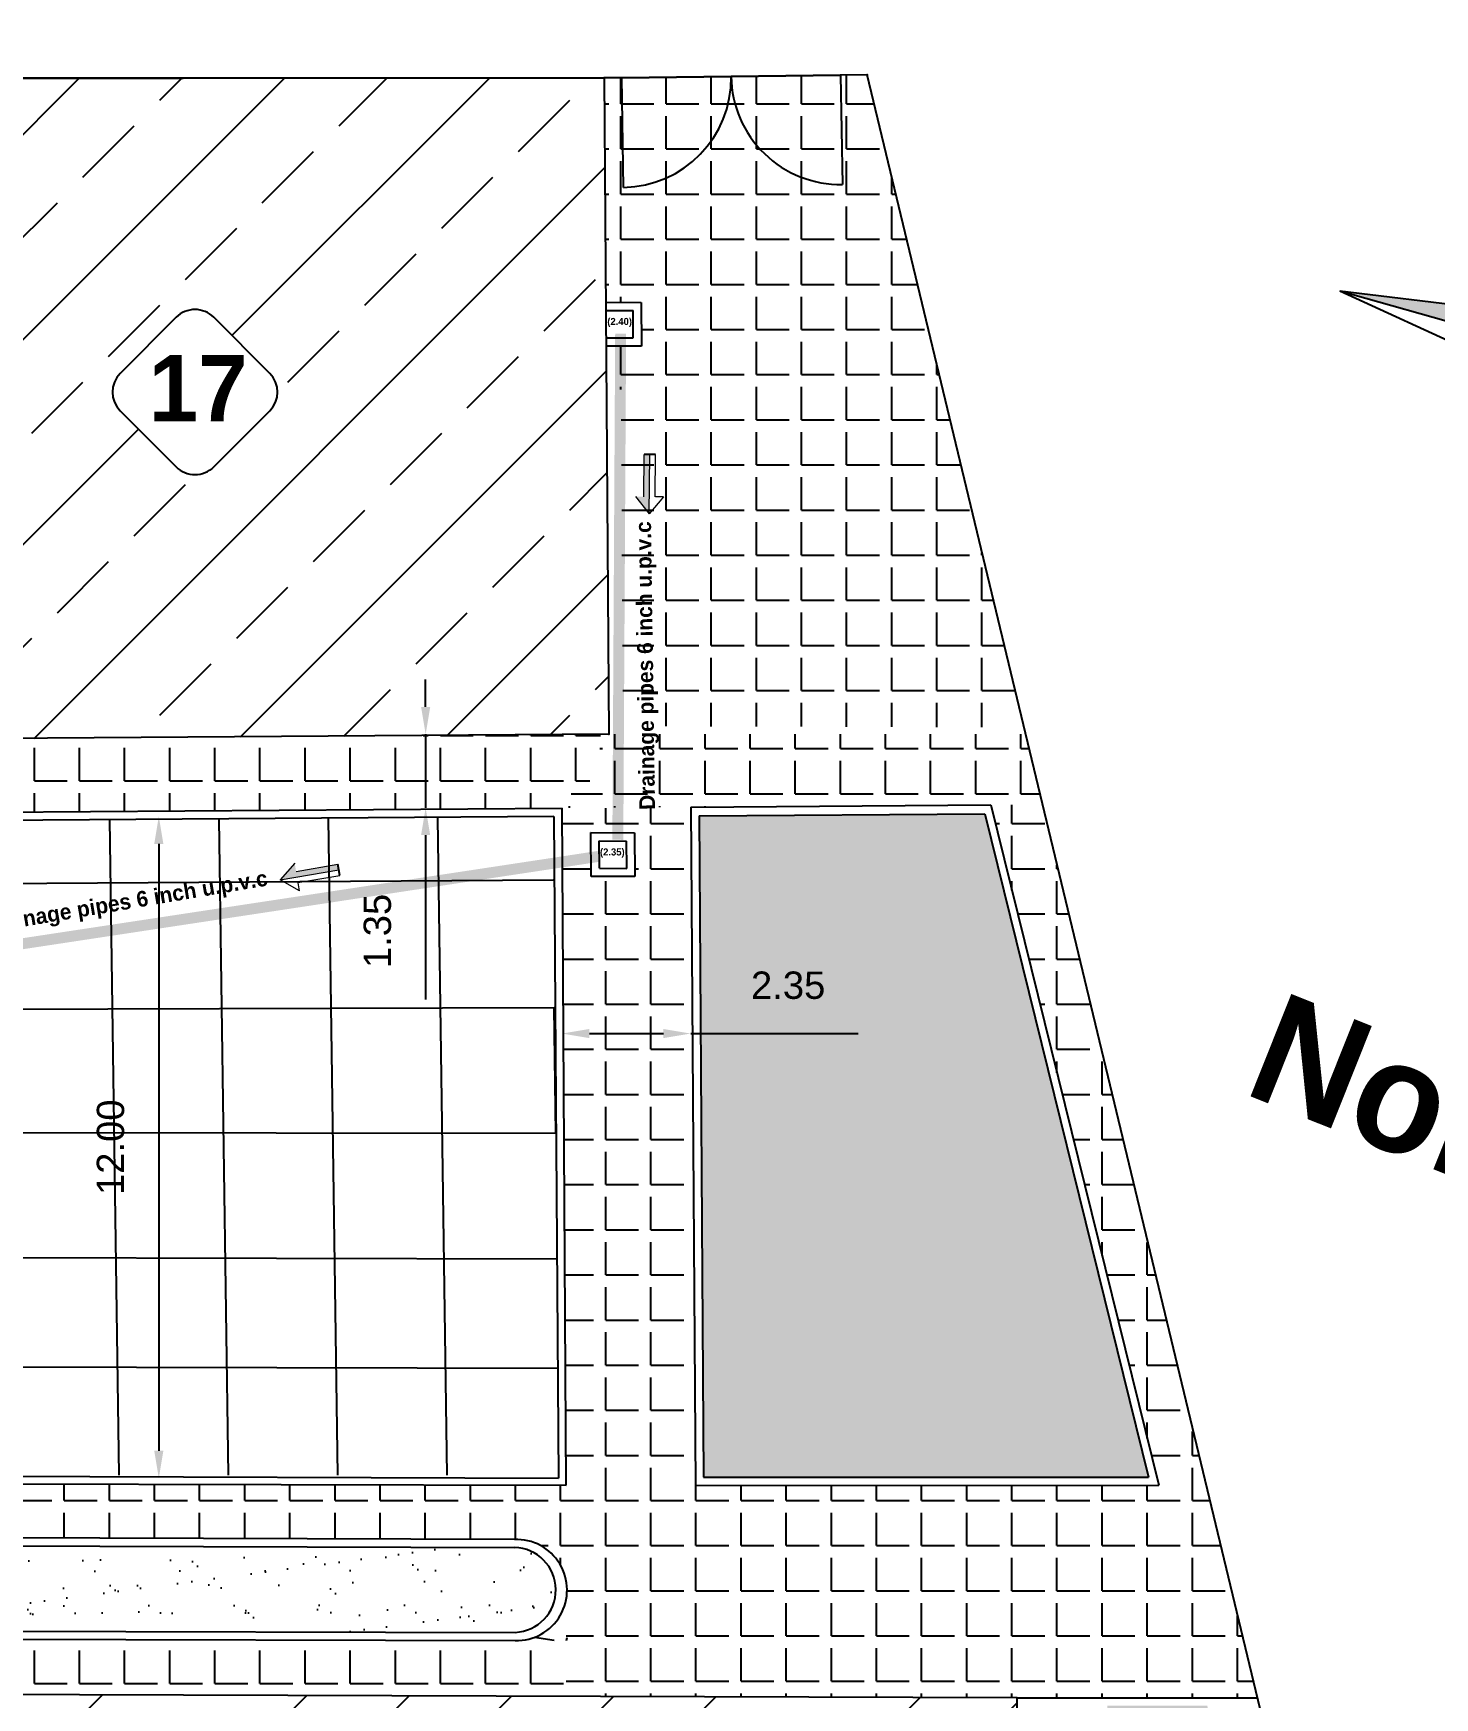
# Model space of a CAD drawing. Header units: inches. Extents: x 17 to 217, y 4 to 204.
# Drawn here: x 121.46 to 147.09, y 152.78 to 183.21 of the extents above; entities that cross this region are included whole.
import ezdxf

# ---------------------------------------------------------------- set-up
doc = ezdxf.new("R2010")
doc.units = ezdxf.units.IN
doc.header["$MEASUREMENT"] = 0
doc.layers.add('LAYER4', color=34, linetype='Continuous')
doc.layers.add('TEXT', color=6, linetype='Continuous')
doc.styles.add('Annotative', font='arial.ttf')
doc.styles.add('ROMANTIC', font='romab___.ttf')
doc.styles.get("Standard").update_dxf_attribs({"font": 'arial.ttf'})
doc.dimstyles.new('basem', dxfattribs={"dimtxt": 1.5, "dimasz": 0.5, "dimexe": 1.25, "dimexo": 0.625, "dimtad": 1, "dimzin": 1, "dimdsep": 46, "dimlunit": 6, "dimtxsty": 'Standard', "dimcen": 0.3, "dimse1": 1, "dimse2": 1, "dimadec": 0, "dimazin": 0, "dimtfac": 1, "dimtmove": 0, "dimatfit": 3, "dimfxl": 1, "dimtolj": 1, "dimtzin": 0, "dimarcsym": 0})
pattern_1 = [(45, (789.454197440889, 129.9865321180204), (-1.873832970144351, 1.873832970144351), []), (45, (791.328030407889, 129.9865321180204), (-1.873832970144351, 1.873832970144351), [1.325, -0.6625])]
pattern_2 = [(0, (-17.94239791815204, -42.48055593086104), (0, 0.8250000000000001), [0.6000000000000001, -0.225]), (90, (-17.94239791815204, -42.48055593086104), (-0.8250000000000001, 5.051668046482833e-17), [0.6000000000000001, -0.225])]
pattern_3 = [(0, (789.454197440889, 129.9865321180204), (0, 0.8250000000000001), [0.6000000000000001, -0.225]), (90, (789.454197440889, 129.9865321180204), (-0.8250000000000001, 5.051668046482833e-17), [0.6000000000000001, -0.225])]

# ---------------------------------------------------------------- blocks, each defined once
blk = doc.blocks.new('*D99')
at = {"color": 0, "lineweight": -2, "transparency": 16777216}
blk.add_line((123.7579906348222, 168.3922650663658), (123.7579906348222, 157.2980626208127), dxfattribs=at)
at = {"color": 0, "transparency": 16777216}
for points in [[(123.6746573014889, 168.3922650663658), (123.8413239681556, 168.3922650663658), (123.7579906348222, 168.8922650663658)], [(123.6746573014889, 157.2980626208127), (123.8413239681556, 157.2980626208127), (123.7579906348222, 156.7980626208127)]]:
    blk.add_solid(points, dxfattribs=at)
at = {"layer": 'Defpoints', "color": 0, "transparency": 16777216}
for p in [(130.980661047991, 168.8922650663658, 0.03862181068939907), (123.7579906348222, 156.7980626208127), (131.062890628056, 156.7980626208127, 0.03545800084289602)]:
    blk.add_point(p, dxfattribs=at)
at = {"color": 0, "transparency": 16777216, "insert": (122.8777066938264, 162.8451638435892), "char_height": 1.5, "attachment_point": 5, "rotation": 90, "style": 'Annotative'}
blk.add_mtext('\\A1;{\\H0.33333x;12.00}', dxfattribs=at)
blk = doc.blocks.new('*D71')
at = {"color": 0, "lineweight": -2, "transparency": 16777216}
for p, q in [((138.9494593502648, 151.1532814650086), (138.4494593502648, 151.1532814650086)), ((139.4494593502648, 151.1532814650086), (140.449459350264, 151.1532814650086)), ((140.949459350264, 151.1532814650086), (143.949446850264, 151.1532814650086))]:
    blk.add_line(p, q, dxfattribs=at)
at = {"color": 0, "transparency": 16777216}
for points in [[(138.9494593502648, 151.2366147983419), (138.9494593502648, 151.0699481316753), (139.4494593502648, 151.1532814650086)], [(140.949459350264, 151.2366147983419), (140.949459350264, 151.0699481316753), (140.449459350264, 151.1532814650086)]]:
    blk.add_solid(points, dxfattribs=at)
at = {"layer": 'Defpoints', "color": 0, "transparency": 16777216}
for p in [(139.4494593502648, 151.1532814650086), (140.449459350264, 151.1532814650086), (140.449459350264, 151.1532814650086)]:
    blk.add_point(p, dxfattribs=at)
at = {"color": 0, "transparency": 16777216, "insert": (142.699453100264, 152.0335654060045), "char_height": 1.5, "attachment_point": 5, "style": 'Annotative'}
blk.add_mtext('\\A1;{\\H0.33333x;1.00}', dxfattribs=at)
blk = doc.blocks.new('*D101')
at = {"color": 0, "lineweight": -2, "transparency": 16777216}
for p, q in [((131.6306606268107, 164.9242866858304), (132.9842224535035, 164.9242866858304)), ((133.4842224535035, 164.9242866858304), (136.5452598204885, 164.9242866858304))]:
    blk.add_line(p, q, dxfattribs=at)
at = {"color": 0, "transparency": 16777216}
for points in [[(131.6306606268107, 165.0076200191637), (131.6306606268107, 164.8409533524971), (131.1306606268107, 164.9242866858304)], [(132.9842224535035, 165.0076200191637), (132.9842224535035, 164.8409533524971), (133.4842224535035, 164.9242866858304)]]:
    blk.add_solid(points, dxfattribs=at)
at = {"layer": 'Defpoints', "color": 0, "transparency": 16777216}
for p in [(131.1306606268107, 169.0473280962198, 0.0774386642125145), (133.4842224535035, 169.0637717529613, 0.02935151271836534), (133.4842224535035, 164.9242866858304)]:
    blk.add_point(p, dxfattribs=at)
at = {"color": 0, "transparency": 16777216, "insert": (135.264741136996, 165.804741157181), "char_height": 1.5, "attachment_point": 5, "style": 'Annotative'}
blk.add_mtext('\\A1;{\\H0.33333x;2.35}', dxfattribs=at)
blk = doc.blocks.new('*D72')
at = {"color": 0, "lineweight": -2, "transparency": 16777216}
for p, q in [((128.6368742829941, 170.8945041009408), (128.6368742829941, 171.3945041009408)), ((128.6368742829941, 170.3945041009408), (128.6368742829941, 169.0520419340293)), ((128.6368742829941, 168.5520419340293), (128.6368742829941, 165.5465974626786))]:
    blk.add_line(p, q, dxfattribs=at)
at = {"color": 0, "transparency": 16777216}
for points in [[(128.5535409496608, 170.8945041009408), (128.7202076163275, 170.8945041009408), (128.6368742829941, 170.3945041009408)], [(128.5535409496608, 168.5520419340293), (128.7202076163275, 168.5520419340293), (128.6368742829941, 169.0520419340293)]]:
    blk.add_solid(points, dxfattribs=at)
at = {"layer": 'Defpoints', "color": 0, "transparency": 16777216}
for p in [(128.6368742829935, 170.3945041009408, 0.03556180122599651), (128.6368742829941, 169.0520419340293), (128.6463436273918, 169.0520419340293, 0.03556180122599651)]:
    blk.add_point(p, dxfattribs=at)
at = {"color": 0, "transparency": 16777216, "insert": (127.7564198116435, 166.7993196983539), "char_height": 1.5, "attachment_point": 5, "rotation": 90, "style": 'Annotative'}
blk.add_mtext('\\A1;{\\H0.33333x;1.35}', dxfattribs=at)

msp = doc.modelspace()

# ---------------------------------------------------------------- hatches: boundary and pattern name
at = {"linetype": 'ByBlock', "ltscale": 50}
h = msp.add_hatch(dxfattribs=at)
h.set_pattern_fill('ANSI33', color=256, scale=10.6)
h.set_pattern_definition(pattern_1)
h.paths.add_polyline_path([(65.63375687551508, 181.8994455333015), (65.75368349973661, 171.9001646789199), (89.05200789044494, 172.1795937133544), (88.93208126622477, 182.1788745677365)])
h.paths.add_polyline_path([(77.06854604691381, 176.8952323800906), (76.04272277931506, 177.9210556477003, 0.4142135623754328), (75.35884060090649, 177.9210556477012), (74.33301733330046, 176.8952323800897, 0.4142135623721862), (74.33301733330126, 176.2113502016958), (75.35884060090729, 175.1855269340888, 0.4142135623741342), (76.04272277931426, 175.1855269340898), (77.06854604691483, 176.2113502016967, 0.4142135623721861)], flags=16)
h.paths.add_polyline_path([(116.5863435197037, 170.2858796034104), (131.98595870538, 170.3945041009408), (131.901322642478, 182.3932980641773), (116.5010021029323, 182.3846710789973)])
h.paths.add_polyline_path([(123.0515029487349, 176.3088498329723), (124.0773262163409, 175.2830265653654, 0.4142135623741342), (124.7612083947478, 175.2830265653664), (125.7870316623484, 176.3088498329734, 0.4142135623706291), (125.7870316623492, 176.9927320113654), (124.7612083947486, 178.0185552789769, 0.4142135623754304), (124.0773262163401, 178.0185552789778), (123.051502948734, 176.9927320113663, 0.4142135623723156)], flags=16)
h.paths.add_polyline_path([(77.34578170450442, 85.46568895829358), (77.35175989461305, 78.03569136332561), (82.45175824378413, 78.03979483163647), (82.44578005367595, 85.4697924266058)])
h.paths.add_polyline_path([(81.59018692246417, 81.6333906839958), (79.88048147646697, 79.92368523798797), (78.17077603046067, 81.63339068399574), (79.88048147646697, 83.34309613001113)], flags=16)
h.paths.add_polyline_path([(74.616048186103, 175.7008191376862), (77.02017032327711, 175.7008191376862), (77.02017032327711, 177.5607800490065), (74.616048186103, 177.5607800490065)], flags=24)
h.paths.add_polyline_path([(123.2549993967709, 175.7643212255763), (125.6751787504457, 175.7643212255763), (125.6751787504457, 177.6724537863984), (123.2549993967709, 177.6724537863984)], flags=24)
h.paths.add_polyline_path([(78.82263691581687, 80.85555376582971), (81.10236701800437, 80.85555376582971), (81.10236701800437, 82.63242704310835), (78.82263691581687, 82.63242704310835)], flags=24)
h = msp.add_hatch()
h.set_pattern_fill('ANGLE', color=256, scale=3)
h.set_pattern_definition(pattern_2)
h.paths.add_polyline_path([(136.7077294341065, 182.4518514186911), (132.2229154767431, 182.3972158222964), (132.2229769692015, 182.3934782605435), (136.2226531541376, 182.4460336594602), (136.2226530659947, 182.4460336584031), (134.2228040936109, 182.4197558159537), (132.2229769692015, 182.3934782605435), (132.2229760995617, 182.3934782487128), (131.901322642478, 182.3932980641773), (131.9302436726095, 178.2931843554959), (132.5793759033091, 178.2913676494361), (132.5846130007633, 177.4913858564593), (132.2034461836146, 177.4925299451114), (132.2446565221277, 170.5436482897275), (132.6348340783937, 170.5425563120112), (139.5755209900234, 170.523131628757)])
at = {"lineweight": 0}
for points in [[(132.7259256473931, 174.4227826184001), (132.4705601302907, 174.7379895934125), (132.6264162816901, 174.7371332849254), (132.6306666710046, 175.510743887957), (132.7361393965813, 175.5101643972687)], [(125.9757686543506, 167.7357861974618), (126.2414726635502, 168.0423287946922), (126.2678792747001, 167.8887235731637), (127.0303171187488, 168.0197959382696), (127.0481872972936, 167.9158464872425)]]:
    msp.add_hatch(color=256, dxfattribs=at).paths.add_polyline_path(points)
h = msp.add_hatch()
h.set_pattern_fill('ANGLE', color=256, scale=3)
h.set_pattern_definition(pattern_2)
h.paths.add_polyline_path([(116.5794009578823, 171.270121615789), (113.6707137929827, 171.2622421468193), (113.6882518537365, 168.9214721928237), (116.5863435197037, 170.2858796034104)])
h.paths.add_polyline_path([(131.8401082832798, 169.7449967442077), (131.8350057563177, 170.3927183550232), (116.5863435197037, 170.2858796034104), (113.6882518537365, 168.9214721928237), (131.1306606268097, 169.0473280962198)])
h = msp.add_hatch()
h.set_pattern_fill('ANGLE', color=256, scale=3)
h.set_pattern_definition([(0, (789.6189181561174, 128.0579474418969), (0, 0.8250000000000001), [0.6000000000000001, -0.225]), (90, (789.6189181561174, 128.0579474418969), (-0.8250000000000001, 5.051668046482833e-17), [0.6000000000000001, -0.225])])
h.paths.add_polyline_path([(139.6007443858285, 170.3945041009408), (131.98595870538, 170.3945041009408), (131.1306606268107, 169.0473280962198), (139.9146542467453, 169.1097320473302)])
h = msp.add_hatch()
h.set_pattern_fill('ANGLE', color=256, scale=3)
h.set_pattern_definition(pattern_2)
h.paths.add_polyline_path([(131.1306606268107, 169.5305107497525), (129.4831438266764, 169.0473280962197), (131.1306606268107, 169.0473280962197)])
h = msp.add_hatch()
h.set_pattern_fill('ANGLE', color=256, scale=3)
h.set_pattern_definition(pattern_3)
h.paths.add_polyline_path([(131.2043898398204, 156.6660152983508), (108.0678063940139, 156.7226909964863), (108.0678063940139, 155.7484201537432), (131.2029534796034, 155.6749835295747)])
h.paths.add_polyline_path([(142.8895945038253, 156.6660152983508), (133.5692918651302, 156.6660152983508), (133.5692918651302, 156.6649027222531), (131.2043898398204, 156.6660152983508), (131.2043898398204, 154.9328939223141, -0.09908556048797268), (131.2043898398204, 154.5701286826155), (131.2043898398204, 152.8080477155789), (143.8494589462267, 152.7824577686012)])
h.paths.add_polyline_path([(133.4843352744552, 169.0473280962197), (131.1306606268107, 169.0473280962197), (131.2043898398204, 156.6660152983508), (133.5692842316764, 156.6660152983508)])
h.paths.add_polyline_path([(131.6632780789413, 167.7964086585346), (131.6569523213774, 168.5994088012719), (132.4584654105573, 168.5939669346503), (132.4637025080115, 167.7939851416735)], flags=16)
h.paths.add_polyline_path([(132.3127242486028, 167.9444350526081), (131.8127366673911, 167.9459312302299), (131.8091285010416, 168.4459160152677), (132.3091147071422, 168.4424876513793)], flags=0)
h.paths.add_polyline_path([(139.9173012209081, 169.1097509660771), (138.9699303839256, 169.1029798122971), (142.0430320262005, 156.6660152983508), (142.8895945038253, 156.6660152983508)])
h.paths.add_polyline_path([(131.6871742401268, 168.1062033501053), (132.4173286929022, 168.1062033501053), (132.4173286929022, 168.3536329945799), (131.6871742401268, 168.3536329945799)], flags=8)
h = msp.add_hatch()
h.set_pattern_fill('AR-SAND', color=256, scale=0.5)
h.set_pattern_definition([(37.50000000000001, (-153.7836776302441, -95.08549358930867), (-0.03149667905480408, 0.9634118845065793), [0, -0.76, 0, -0.85, 0, -0.8125]), (7.499999999999999, (-153.7836776302441, -95.08549358930867), (0.8848883526338636, 1.41107303261487), [0, -0.41, 0, -0.685, 0, -0.2625]), (327.5, (-154.3986776302441, -95.08549358930867), (1.557070930875748, 0.002829526768482471), [0, -0.25, 0, -0.9, 0, -1.175]), (317.5, (-154.3986776302441, -95.08549358930867), (1.503063302286147, 0.4388377824671247), [0, -0.125, 0, -0.59, 0, -0.675])])
h.paths.add_polyline_path([(138.8600341829732, 168.9397078044406), (133.6353144718072, 168.9046100558442), (133.718302132481, 156.8149183638479), (141.8556935386762, 156.8161553028803)])
h.paths.add_polyline_path([(142.9268431497782, 152.6373068983991), (141.1004482722757, 152.6369328802531), (141.2551657022743, 142.5706737933565), (145.4428191914073, 142.5706737933565)])
h.paths.add_polyline_path([(145.4428191914073, 142.5706737933565), (141.2551657022743, 142.5706737933565), (141.2629402760384, 141.9540056123733), (145.4147051492811, 141.9359600085487)])
h.paths.add_polyline_path([(145.3280953758402, 139.6345434164161), (141.2927483042687, 139.6494744325786), (141.6080455088375, 119.0318309164611), (144.507125924731, 119.0163214295756)])
h.paths.add_polyline_path([(144.417104102295, 116.7168560883728), (141.6435137352581, 116.7320585750302), (141.8045169879214, 106.0166262867652), (143.9928082962804, 106.0430212328302)])
h = msp.add_hatch()
h.set_pattern_fill('ANGLE', color=256, scale=3)
h.set_pattern_definition(pattern_3)
h.paths.add_polyline_path([(131.2043898398204, 156.6660152983508), (131.2029534796034, 155.6749835295747), (130.3010270736756, 155.6757756522655, -0.3565791711396238), (131.2043898398204, 154.9328939223142)])
h = msp.add_hatch()
h.set_pattern_fill('AR-SAND', color=256, scale=0.5)
h.set_pattern_definition([(37.50000000000001, (-17.94239791815204, -42.48055593086104), (-0.03149667905480408, 0.9634118845065793), [0, -0.76, 0, -0.85, 0, -0.8125]), (7.499999999999999, (-17.94239791815204, -42.48055593086104), (0.8848883526338636, 1.41107303261487), [0, -0.41, 0, -0.685, 0, -0.2625]), (327.5, (-18.55739791815205, -42.48055593086104), (1.557070930875748, 0.002829526768482471), [0, -0.25, 0, -0.9, 0, -1.175]), (317.5, (-18.55739791815205, -42.48055593086104), (1.503063302286147, 0.4388377824671247), [0, -0.125, 0, -0.59, 0, -0.675])])
h.paths.add_polyline_path([(130.2597234329589, 155.5292695586524), (107.9668597043655, 155.5984627878241), (107.9989969245459, 154.0316828206781), (130.2740445227991, 153.9775552129705)])
edge = h.paths.add_edge_path()
edge.add_arc((108.0516012662103, 154.8164813988319), 0.7865596131471179, 96.18487908221806, 266.1652516997208)
edge.add_line((107.9989969245459, 154.0316828206781), (107.9668597043654, 155.5984627878241))
edge = h.paths.add_edge_path()
edge.add_line((130.2597234329589, 155.5292695586523), (130.2740445227991, 153.9775552129705))
edge.add_arc((130.2408095077269, 154.7531717391804), 0.776328256575007, 272.4536118819673, 448.6039470843756)
h = msp.add_hatch()
h.set_pattern_fill('ANGLE', color=256, scale=3)
h.set_pattern_definition([(0, (-153.7836776302441, -95.08549358930867), (0, 0.8250000000000001), [0.6000000000000001, -0.225]), (90, (-153.7836776302441, -95.08549358930867), (-0.8250000000000001, 5.051668046482833e-17), [0.6000000000000001, -0.225])])
h.paths.add_polyline_path([(130.3009619910211, 155.6757758565623, -0.4133047668423559), (131.2223622383709, 154.7515113024648), (131.2228389364126, 155.6762771067955)])
h = msp.add_hatch()
h.set_pattern_fill('ANGLE', color=256, scale=3, angle=351)
h.set_pattern_definition([(351, (-153.7836776302441, -95.08549358930867), (0.1290584336581907, 0.8148428809909887), [0.5999999999999986, -0.2249999999999996]), (81.00000000000004, (-153.7836776302441, -95.08549358930867), (-0.8148428809909887, 0.1290584336581907), [0.5999999999999986, -0.2249999999999996])])
edge = h.paths.add_edge_path()
edge.add_arc((130.2998374538435, 154.7470621423536), 0.9198686147898781, 268.3932272644066, 360.2934272193055)
edge.add_line((131.2196940057706, 154.7517730183064), (131.2228392335762, 153.8262394521489))
edge.add_line((131.2228392335762, 153.8262394521489), (130.2740445227998, 153.8275552129704))
h = msp.add_hatch()
h.set_pattern_fill('ANGLE', color=256, scale=3)
h.set_pattern_definition(pattern_2)
h.paths.add_polyline_path([(131.2296793806285, 153.8252330527834), (107.040788831277, 153.8838613525101), (107.0591016888869, 152.8829918887529), (131.2355701310512, 152.8076292201284)])
at = {"linetype": 'ByBlock', "ltscale": 50}
h = msp.add_hatch(dxfattribs=at)
h.set_pattern_fill('ANSI33', color=256, scale=10.6)
h.set_pattern_definition(pattern_1)
h.paths.add_polyline_path([(107.7708367447834, 105.3613169093794), (140.1582236401221, 105.8427583687641), (139.4494593773277, 152.7824559762968), (107.0591016888869, 152.8829918887529)])
h.paths.add_polyline_path([(122.8120099096384, 131.2942577002997, -0.4142135623747263), (123.5779579494548, 131.2942577002976), (124.7268800091671, 130.1453356405726, -0.4142135623704297), (124.7268800091663, 129.3793876007746), (123.5779579494541, 128.2304655410541, -0.4142135623742543), (122.8120099096383, 128.2304655410529), (121.6630878499188, 129.3793876007734, -0.4142135623722828), (121.663087849918, 130.1453356405738)], flags=16)
h.paths.add_polyline_path([(121.4973948841965, 102.3072231051635), (121.6706080859852, 94.95926439632939), (134.2671087297006, 95.25620131368231), (134.0938955279119, 102.6041600225159)])
h.paths.add_polyline_path([(127.6360697011967, 100.1764971138434, -0.4142135623754306), (128.3199518796053, 100.1764971138425), (129.3457751472059, 99.15067384623097, -0.4142135623706302), (129.3457751472051, 98.46679166783892), (128.3199518796045, 97.44096840023198, -0.4142135623741342), (127.6360697011975, 97.44096840023107), (126.6102464335915, 98.46679166783801, -0.4142135623721821), (126.6102464335907, 99.15067384623188)], flags=16)
h.paths.add_polyline_path([(122.1561396501037, 128.7696985274621), (124.4474233589738, 128.7696985274621), (124.4474233589738, 130.5762063981856), (122.1561396501037, 130.5762063981856)], flags=24)
h.paths.add_polyline_path([(126.8856947119346, 97.91834773153533), (129.304981998026, 97.91834773153533), (129.304981998026, 99.82380408960728), (126.8856947119346, 99.82380408960728)], flags=24)
at = {"layer": 'LAYER4', "linetype": 'Continuous'}
h = msp.add_hatch(color=256, dxfattribs=at)
h.paths.add_polyline_path([(150.6416915066229, 174.8787526962476), (150.7792146896408, 176.0107415306177), (149.7429807423277, 176.4866937902159), (147.8413748501134, 174.3687234881361)])
h.paths.add_polyline_path([(153.1907099752652, 178.413699316495), (153.0531867922245, 177.281710482134), (154.0894207395422, 176.8057582225485), (155.9910266317501, 178.9237285246179)])
h.paths.add_polyline_path([(153.773443429719, 183.2103288687733), (151.2807162651761, 177.7832120576757), (151.9162007409258, 176.6462260063765)])
h.paths.add_polyline_path([(151.9162007409258, 176.6462260063765), (151.2807162651761, 177.7832120576757), (145.3520978785463, 178.5034686951542)])
h.paths.add_polyline_path([(150.0589580521318, 170.0821231439797), (152.5516852167111, 175.5092399550824), (151.9162007409258, 176.6462260063765)])
h.paths.add_polyline_path([(151.9162007409258, 176.6462260063765), (152.5516852167111, 175.5092399550824), (158.4803036033226, 174.7889833176016)])

# ---------------------------------------------------------------- linework, layer by layer
for p, q in [((131.901322642478, 182.3932980641773), (116.5010021029323, 182.3846710789973)), ((132.2229760995618, 182.3934782487128), (131.901322642478, 182.3932980641773)), ((134.2228040936109, 182.4197558159537), (132.2229760995618, 182.3934782487128)), ((136.2226530659939, 182.4460336584031), (134.2228040936109, 182.4197558159537)), ((136.7077294339745, 182.4518514192179), (136.2226530659939, 182.4460336584031)), ((136.2226530659939, 182.4460336584031), (136.2226530659939, 182.4460389986017)), ((136.2226530659939, 182.4460389986017), (136.2226536802397, 182.4460336657701, 3.130120829197836e-09)), ((146.3307917013382, 142.4740810423087, 0.04786694780612766), (136.7077294339745, 182.4518514192179)), ((131.9293947602206, 178.2931867313204, 0.006385726715346984), (132.5789143668071, 178.2913689411239, 0.01098729899524087)), ((131.9293947602206, 178.2931867313204, 0.006385726715346984), (132.5793759033091, 178.2913676494361, 0.01099056878656379)), ((131.9293947602206, 178.2931867313204, 0.006385726715346984), (132.5793759033091, 178.2913676494361, 0.01099056878656379)), ((131.9300389937934, 178.1433167300535, 0.01259601522297815), (132.430025199894, 178.1398883661651, 0.01116771900495495)), ((131.9300389937934, 178.1433167300535, 0.01259601522297815), (132.430025199894, 178.1398883661651, 0.01116771900495483)), ((132.4336347413546, 177.6418357673938, 0.01088723598516345), (132.430025199894, 178.1398883661651, 0.01116771900495483)), ((132.5793759033091, 178.2913676494361, 0.01099056878656379), (132.5846130007633, 177.4913858564593, 0.009685304126857752)), ((131.9336471601429, 177.6433319450156, 0.01407786078145812), (132.4336347413546, 177.6418357673938, 0.01088723598516345)), ((132.5846130007633, 177.4913858564593, 0.009685304126857752), (131.9347296100478, 177.4933365095043, 0.01452241444900215)), ((132.8416043978365, 175.5087625552924), (132.6306666710046, 175.510743887957)), ((113.6882518537361, 168.9214721928237, 0.07267878253515642), (131.1306606268107, 169.0473280962198, 0.0774386642125145)), ((130.980661047991, 168.8922650663657, 0.03862181068939907), (113.6983730817342, 168.7713431573891, 0.05095037798775115)), ((130.980661047991, 168.8922650663657, 0.03862181068939907), (131.062890628056, 156.7980626208127, 0.03545800084289602)), ((131.2043898398204, 156.6660152983508, -0.03765505631670852), (131.1306606268107, 169.0473280962197, 0.07743866421251439)), ((133.4842224535035, 169.0637717529613, 0.02935151271836539), (138.9699303839256, 169.1029798122971, 0.07820616445289202)), ((133.4842224535035, 169.0637717529613, 0.02935151271836534), (133.5692918651302, 156.6649027222531, 0.02935151271836534)), ((133.6353144718072, 168.9046100558442, 0.02935151271836539), (138.8600341829732, 168.9397078044406, 0.07537333861414414)), ((133.6353144718072, 168.9046100558442, 0.02935151271836539), (133.718302132481, 156.8149183638479, 0.0575268747735877)), ((138.8600341829732, 168.9397078044406, 0.07537333861414391), (141.8556935386762, 156.8161553028803, -0.03756817467231861)), ((138.9699303839256, 169.1029798122971, 0.07820616445289202), (142.0430320262005, 156.6660152983508, -0.03765505631670852)), ((123.032917481665, 156.8478753204566, 0.0232322704340151), (122.8615211869478, 168.8356658862141, 0.007064934810314227)), ((125.032917481665, 156.8478753204566, 0.0232322704340151), (124.8615211869478, 168.8461428277414, 0.007064934810314227)), ((127.032917481665, 156.8478753204566, 0.0232322704340151), (126.8615211869478, 168.8563341743016, 0.007064934810314227)), ((129.032917481665, 156.8478753204566, 0.0232322704340151), (128.8615211869478, 168.8597312898216, 0.007064934810314227)), ((131.6569523213774, 168.5994088012719, -0.001614438760353679), (132.4584654105573, 168.5939669346503, -0.001705041777779123)), ((131.6632780789413, 167.7964086585346, 3.737460035527218e-06), (131.6569523213774, 168.5994088012719, -0.001614438760353679)), ((132.4584654105573, 168.5939669346503, -0.001705041777779179), (132.4637025080115, 167.7939851416735, -0.003010306437485219)), ((131.8091285010416, 168.4459160152677, -9.959534136476378e-05), (132.3091147071422, 168.4424876513793, -0.001527891559388025)), ((131.8127366673911, 167.9459312302299, 0.001382250217115202), (131.8091285010416, 168.4459160152677, -9.959534136476378e-05)), ((132.3127242486028, 167.9444350526081, -0.00180837457917947), (132.3091147071422, 168.4424876513793, -0.001527891559388136)), ((127.0652464406816, 167.8117608625023), (127.0303171187488, 168.0197959382696)), ((130.9686212640002, 167.7260963979026, 0.001931748360692764), (30.23448928287104, 167.0729065535843, -0.07369239398019634)), ((132.4637025080115, 167.7939851416735, -0.003010306437485219), (131.6632780789413, 167.7964086585346, 3.737460035527218e-06)), ((131.8127366673911, 167.9459312302299, 0.001382250217115202), (132.3127242486028, 167.9444350526081, -0.00180837457917947)), ((130.9889940496395, 165.3957652689965, 0.05775730568294019), (30.24232287423166, 165.1009364962675, -0.06799413237247354)), ((131.0199302076538, 163.0972071746546, -0.01756627005913508), (130.9889940496395, 165.3957652689965, 0.05775730568294019)), ((131.0199302076538, 163.0972071746546, -0.01756627005913508), (97.4493427170292, 163.1375389950338, 0.01831537473869693)), ((131.035584516057, 160.7974388266771, 0.01107789635338929), (97.49558976917291, 160.8879114283208, 0.04633502569345571)), ((131.0492927613015, 158.7980163263519, 0.0359811831903572), (97.51046279769497, 158.8885597411282, 0.07126590837414343)), ((106.5471842891369, 156.885847280499, 0.03571250616661159), (131.062890628056, 156.7980626208127, 0.03545800084289602)), ((106.5492592468073, 156.7226909964863, 0.03403340714230907), (131.2043898398204, 156.6660152983508, -0.03765505631670852)), ((133.718302132481, 156.8149183638479, 0.0575268747735877), (141.8556935386762, 156.8161553028803, -0.03756817467231861)), ((133.5692918651302, 156.6649027222531, 0.02935151271836534), (142.0430320262005, 156.6660152983508, -0.03765505631670852)), ((107.9662535200001, 155.7484615629542, -0.03738217212630835), (130.2597234329589, 155.6792664522901, -0.03738217212630835)), ((107.9668597043653, 155.5984627878241, -0.03738217212630835), (130.2603296173241, 155.52926767716, -0.03738217212630835)), ((107.998996924546, 154.0316828206782, -0.03738217212630835), (130.2740445227991, 153.9775552129705, -0.2104581169916214)), ((107.998996924546, 153.8816828206781, 0.02155177108327233), (130.2740445227991, 153.8275552129704, -0.1515241737820407)), ((139.4494593502648, 152.7824577686012, 0.03552432725161675), (143.8494589462267, 152.7824577686012, 0.03552432524185519))]:
    msp.add_line(p, q)
at = {"lineweight": 0}
for p, q in [((132.6264162816901, 174.7371332849254), (132.6306666710046, 175.510743887957)), ((132.7259256473931, 174.4227826184001), (132.7361393965859, 175.510164397255)), ((132.8313223101649, 174.7352086078504), (132.8416043978365, 175.5087625552924)), ((132.4730255555646, 174.7399710923034), (132.7259256473931, 174.4227826184001)), ((132.9847392781771, 174.7351645784163), (132.7259256473931, 174.4227826184001)), ((132.9847392781771, 174.7351645784163), (132.837361732839, 174.7359743035445)), ((126.2438546939249, 168.0402477875012), (125.9757686543506, 167.7357861974618)), ((126.2678792747001, 167.8887235731637), (127.0303171187488, 168.0197959382696)), ((125.9757686543506, 167.7357861974618), (127.048187297281, 167.9158464872356)), ((126.3285897179681, 167.5355756046081), (125.9757686543506, 167.7357861974618)), ((126.3018098035928, 167.686637195354), (127.0652464406816, 167.8117608625023)), ((126.3285897179681, 167.5355756046081), (126.3036196317847, 167.6808246711133))]:
    msp.add_line(p, q, dxfattribs=at)
for points, elevation in [([(131.901322642478, 182.3932980641768), (131.98595870538, 170.3945041009408), (116.5863435197037, 170.2858796034104), (116.5010021029323, 182.3846710789973), (131.901322642478, 182.3932980641773)], 0.03556180122599656), ([(132.2558776362901, 180.3937488923299), (132.2229769692015, 182.3934782605435), (136.2226531538366, 182.4460336594563), (136.2555538209229, 180.4463042913837)], 0.03748373949857636), ([(139.4494593773277, 152.7824559762968), (107.0591016888869, 152.8829918887529), (107.7708367447834, 105.3613169093794), (140.1582236401221, 105.8427583687641), (139.4494593502648, 152.7824577686012)], 0.03552432725161675)]:
    msp.add_lwpolyline(points, dxfattribs=dict(elevation=elevation))
at = {"const_width": 0.2}
for points in [[(132.1506794206085, 168.4659194248173), (132.2020981028672, 177.7198431367615)], [(120.049362644862, 166.3813215935918), (131.7949886783113, 168.1625437381398)]]:
    msp.add_lwpolyline(points, dxfattribs=at)
at = {"extrusion": (0.0004905040863312565, 6.672087203056157e-06, 0.9999998796806051)}
for centre, start, end in [((132.2229426758569, 182.3934775736467, 0.1035593862339792), 270.9425771251546, 0.7528181710291182), ((136.2226193418113, 182.4460329727013, 0.1035593862339786), 180.7528181710291, 270.9425771251546)]:
    msp.add_arc(centre, 2, start, end, dxfattribs=at)
for centre, radius, start, end in [((130.2980932322162, 154.7515113024648, -0.1515241737820407), 0.9242690061547285, 268.5090432961161, 92.37924185481785), ((130.2408932652002, 154.7531790456636, -0.03738217212630835), 0.7763319752025503, 272.4474128948622, 88.56538523209596)]:
    msp.add_arc(centre, radius, start, end)
at = {"layer": 'LAYER4', "linetype": 'Continuous'}
for q in [(158.4803036033226, 174.7889833176002), (151.2807162651761, 177.7832120576752), (150.7792146896408, 176.0107415306163), (158.4803036033226, 174.7889833176002)]:
    msp.add_line((145.3520978785463, 178.5034686951542), q, dxfattribs=at)
at = {"layer": 'TEXT'}
msp.add_lwpolyline([(124.7612083947468, 175.2830265653653), (125.7870316623474, 176.3088498329723, 0.414213562373095), (125.7870316623474, 176.9927320113672), (124.7612083947468, 178.0185552789787, 0.4142135623731117), (124.077326216341, 178.0185552789787), (123.0515029487349, 176.9927320113672, 0.414213562373095), (123.0515029487349, 176.3088498329723), (124.077326216341, 175.2830265653653, 0.4142135623731117)], format="xyb", close=True, dxfattribs=at)
at = {"layer": 'TEXT', "linetype": 'Continuous'}
for p in [(131.9013226422911, 182.3932980755214, 0.03556180122599656), (132.2229769692015, 182.3934782605435, 0.03748373949857636), (136.2226531538352, 182.4460336595577, 0.03748373949857636), (136.7077259780511, 182.4518513777695, 0.03552432828481777), (131.98595870538, 170.3945041009408, 0.03556180122599656)]:
    msp.add_point(p, dxfattribs=at)

# ---------------------------------------------------------------- texts
at = {"style": 'ROMANTIC'}
for s, height, p in [('  (2.40)  ', 0.12911845815116, (131.8624859288093, 177.8778619944206, 0.0226400475784212)), ('17', 1.214996048545893, (123.5730214902413, 176.1144577520478)), ('  (2.35)  ', 0.12911845815116, (131.7284125142059, 168.1796738384072, -0.01302134898894013))]:
    msp.add_text(s, height=height, dxfattribs=at).set_placement(p)
for s, height, rotation, p in [('Drainage pipes 6 inch u.p.v.c', 0.2862857613120828, 90.8187647492765, (132.8318592162962, 169.0148233200213, 0.07104865656963577)), ('Drainage pipes 6 inch u.p.v.c', 0.2862857613120827, 9.585513082277124, (120.5631494707491, 166.7544845460681, 0.07104865656963577)), ('North', 2.014817936196242, 338.2711274520093, (143.5508689620582, 163.8430951916782))]:
    msp.add_text(s, height=height, rotation=rotation, dxfattribs=at).set_placement(p)

# ---------------------------------------------------------------- dimensions: what is measured, and where the dimension line sits
for base, p1, p2, text, picture, middle in [((128.6368742829941, 169.0520419340293, -0.03556180122599596), (128.6368742829935, 170.3945041009408), (128.6463436273918, 169.0520419340292), '{\\H0.33333x;1.35}', '*D72', (127.7564198116435, 166.7993196983539, -0.03556180122599596)), ((123.7579906348222, 156.7980626208127), (130.980661047991, 168.8922650663657, 0.03862181068939907), (131.062890628056, 156.7980626208127, 0.03545800084289602), '{\\H0.33333x;12.00}', '*D99', (122.8777066938264, 162.8451638435892))]:
    dim = msp.add_linear_dim(base=base, p1=p1, p2=p2, angle=90, text=text, dimstyle='basem', override={"dimtxsty": 'Annotative'})
    dim.commit()
    dim.dimension.update_dxf_attribs({"geometry": picture, "text_midpoint": middle})
for base, p1, p2, picture, middle in [((133.4842224535035, 164.9242866858304), (131.1306606268107, 169.0473280962198, 0.0774386642125145), (133.4842224535035, 169.0637717529613, 0.02935151271836534), '*D101', (135.264741136996, 165.804741157181)), ((140.449459350264, 151.1532814650086), (139.4494593502648, 151.1532814650086), (140.449459350264, 151.1532814650086), '*D71', (142.699453100264, 152.0335654060045))]:
    dim = msp.add_linear_dim(base=base, p1=p1, p2=p2, text='{\\H0.33333x;<>}', dimstyle='basem', override={"dimtxsty": 'Annotative'})
    dim.commit()
    dim.dimension.update_dxf_attribs({"geometry": picture, "text_midpoint": middle})

doc.saveas('drawing.dxf')
